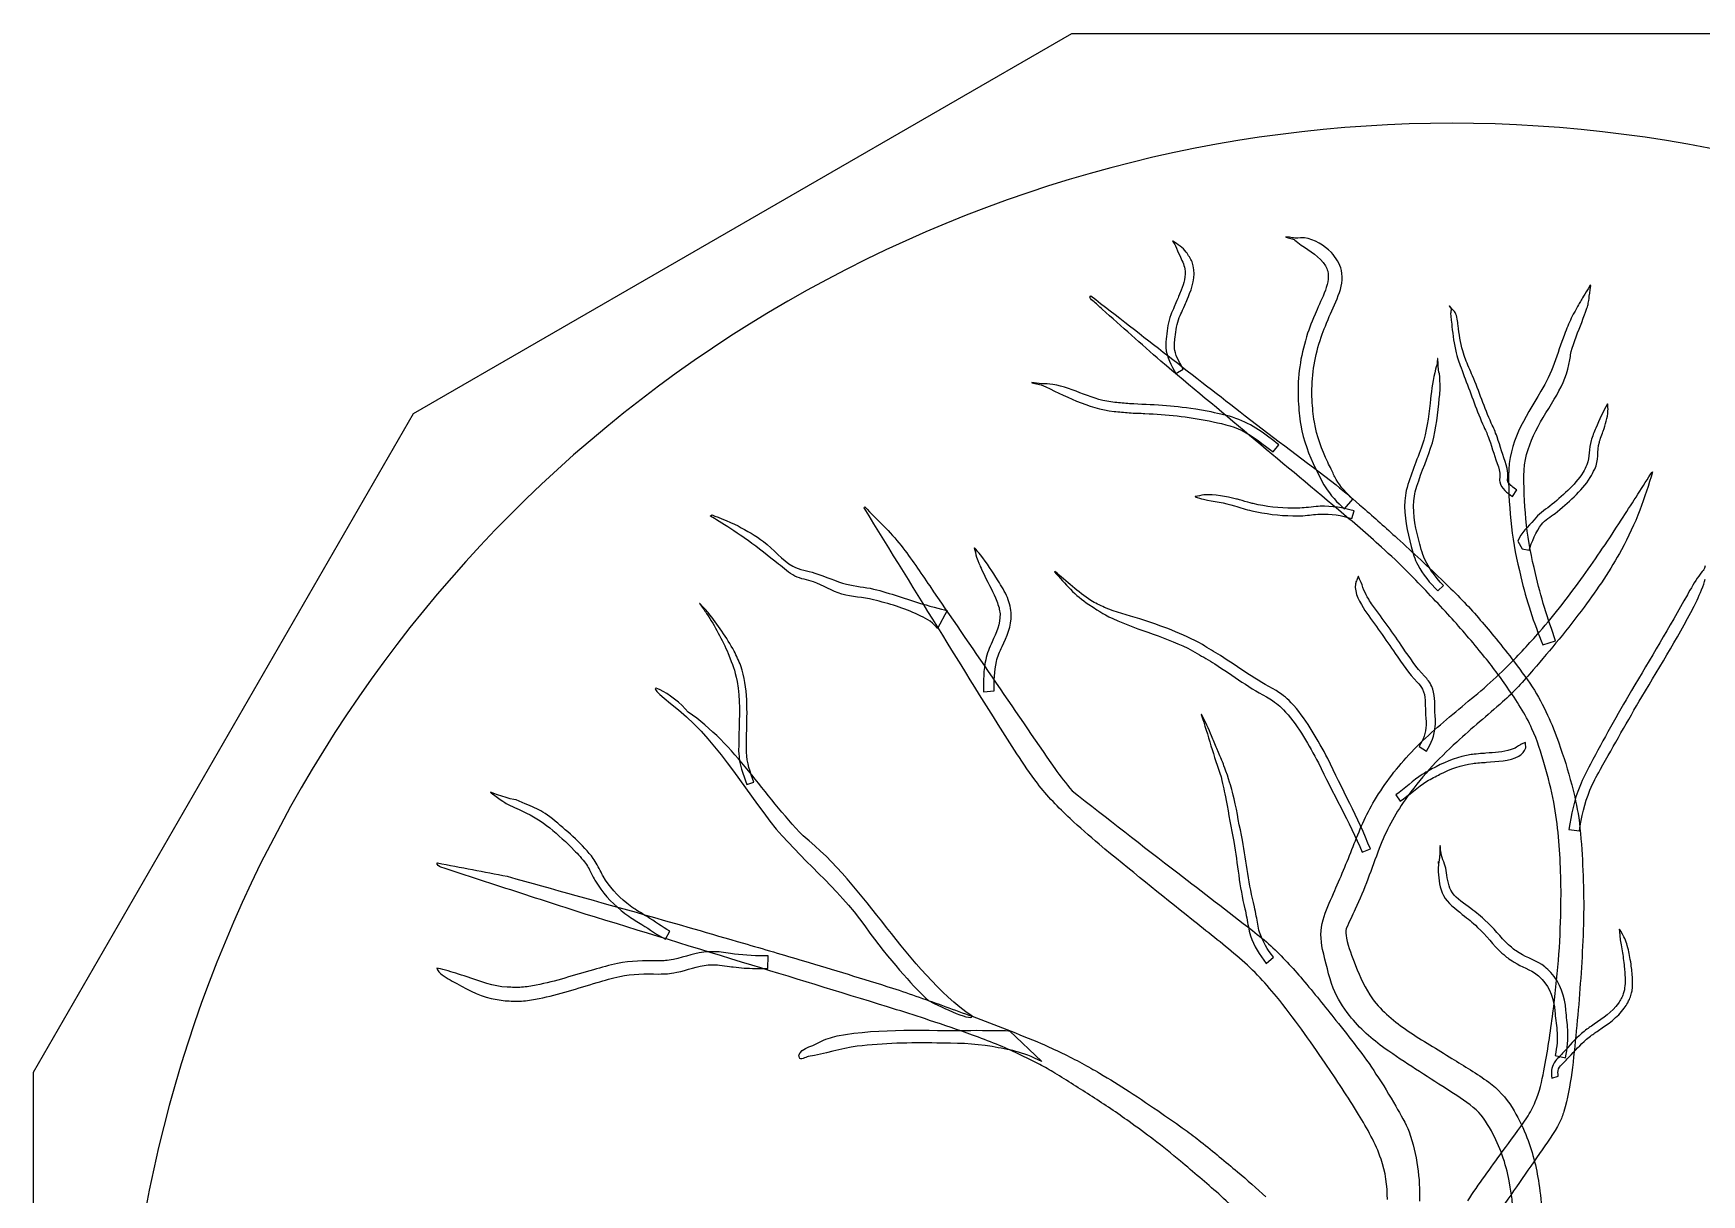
# Model space of a CAD drawing. Extents: x 5.1 to 86.3, y 5.1 to 86.3.
# Drawn here: x 5.13 to 52.84, y 53.07 to 86.27 of the extents above; entities that cross this region are included whole.
import ezdxf

# ---------------------------------------------------------------- set-up
doc = ezdxf.new("R2010")
doc.units = 0
doc.layers.add('View004', color=7, linetype='CONTINUOUS')

msp = doc.modelspace()

# ---------------------------------------------------------------- linework, layer by layer
at = {"layer": 'View004', "color": 7}
for p, q in [((16.003291, 75.39919), (34.831293, 86.270189)), ((34.831293, 86.270189), (56.571293, 86.270189)), ((5.132292, 56.571188), (16.003291, 75.39919)), ((5.132292, 34.830789), (5.132292, 56.571188))]:
    msp.add_line(p, q, dxfattribs=at)
at = {"layer": 'View004', "color": 1}
for p, q in [((37.714906, 80.330539), (37.708522, 80.324246)), ((37.708522, 80.324246), (37.708522, 80.324246)), ((40.949099, 80.454199), (40.947123, 80.445472)), ((40.947123, 80.445472), (40.947123, 80.445472)), ((35.367077, 78.767178), (35.374496, 78.765694)), ((49.666147, 79.063556), (49.650043, 79.069249)), ((49.650043, 79.069249), (49.650043, 79.069249)), ((45.626325, 78.479344), (45.618953, 78.474237)), ((45.618953, 78.474237), (45.618953, 78.474237)), ((45.296193, 76.973462), (45.287263, 76.973844)), ((45.287263, 76.973844), (45.287263, 76.973844)), ((37.797147, 76.54531), (38.005783, 76.668459)), ((38.005783, 76.668459), (38.005819, 76.668462)), ((33.682306, 76.284119), (33.680862, 76.275282)), ((33.680862, 76.275282), (33.680862, 76.275282)), ((33.680862, 76.275282), (33.953964, 76.221648)), ((33.962311, 76.253842), (33.682306, 76.284119)), ((50.151574, 75.672717), (50.142865, 75.674693)), ((50.142865, 75.674693), (50.142865, 75.674693)), ((40.585885, 74.303044), (40.746413, 74.510597)), ((40.746413, 74.510597), (40.746518, 74.510603)), ((51.432462, 73.733662), (51.432465, 73.733663)), ((38.355491, 73.028201), (38.354963, 73.019263)), ((38.354963, 73.019263), (38.354963, 73.019263)), ((47.431669, 73.027017), (47.54702, 73.214827)), ((47.54702, 73.214827), (47.547081, 73.214825)), ((28.911535, 72.728742), (28.911527, 72.728741)), ((42.624589, 72.672458), (42.864299, 72.956556)), ((42.834512, 72.400078), (42.899271, 72.614413)), ((42.864299, 72.956556), (42.864344, 72.956558)), ((42.899271, 72.614413), (42.89934, 72.614394)), ((24.491058, 72.471943), (24.54004, 72.501629)), ((24.54004, 72.501629), (24.540042, 72.501632)), ((32.045008, 71.558326), (32.037104, 71.554146)), ((47.582036, 71.751289), (47.702208, 71.535425)), ((32.037104, 71.554146), (32.037104, 71.554146)), ((47.702208, 71.535425), (47.900821, 71.49213)), ((34.341001, 70.886034), (34.329076, 70.873813)), ((34.329076, 70.873813), (34.329076, 70.873813)), ((43.020925, 70.737997), (43.01198, 70.737881)), ((43.01198, 70.737881), (43.01198, 70.737881)), ((45.287857, 70.33255), (45.450459, 70.483917)), ((45.450459, 70.483917), (45.450439, 70.483914)), ((24.189022, 69.972215), (24.18203, 69.966667)), ((24.18203, 69.966667), (24.18203, 69.966667)), ((31.261245, 69.766006), (30.983235, 69.254095)), ((48.295437, 68.786945), (48.660824, 68.900676)), ((48.660824, 68.900676), (48.660825, 68.900673)), ((32.303137, 67.44847), (32.608992, 67.474834)), ((32.608992, 67.474834), (32.608986, 67.474847)), ((38.537926, 66.800919), (38.529604, 66.797651)), ((38.529604, 66.797651), (38.529604, 66.797651)), ((44.760834, 65.881736), (44.968694, 65.74736)), ((47.79727, 65.990106), (47.789328, 65.99421)), ((47.789328, 65.99421), (47.789328, 65.99421)), ((44.968694, 65.74736), (44.968687, 65.74736)), ((25.533757, 64.791126), (25.732959, 64.862665)), ((25.732959, 64.862665), (25.732977, 64.862636)), ((44.091307, 64.501747), (44.211643, 64.320232)), ((44.211643, 64.320232), (44.21163, 64.320207)), ((49.038997, 63.511819), (49.339729, 63.464889)), ((49.339729, 63.464889), (49.33972, 63.46489)), ((45.363925, 63.05283), (45.354995, 63.052629)), ((45.354995, 63.052629), (45.354995, 63.052629)), ((16.675825, 62.556318), (16.689184, 62.551865)), ((43.131661, 62.857647), (43.362388, 62.955599)), ((43.362388, 62.955599), (43.362379, 62.955601)), ((23.206523, 60.367789), (23.329966, 60.598329)), ((23.329966, 60.598329), (23.329954, 60.598329)), ((50.486637, 60.654711), (50.481469, 60.652887)), ((50.481469, 60.652887), (50.481469, 60.652887)), ((26.134616, 59.532711), (26.139936, 59.894766)), ((26.139936, 59.894766), (26.139929, 59.894736)), ((40.387745, 59.681095), (40.596047, 59.854656)), ((40.596047, 59.854656), (40.596052, 59.854644)), ((16.666583, 59.542419), (16.68898, 59.491727)), ((31.977189, 58.167013), (31.977189, 58.167013)), ((33.048814, 57.754295), (33.967672, 56.87134)), ((48.650837, 57.049048), (48.943236, 56.981978)), ((48.943236, 56.981978), (48.943258, 56.981933)), ((48.555996, 56.401895), (48.736169, 56.45074)), ((48.736169, 56.45074), (48.736195, 56.450825))]:
    msp.add_line(p, q, dxfattribs=at)
at = {"layer": 'View004', "color": 3}
for points in [[(64.701292, 78.610206), (52.944052, 85.398252), (38.458534, 85.398252), (26.701293, 78.610206)], [(26.701293, 78.610206), (14.944052, 71.82216), (7.701293, 59.277333), (7.701293, 45.701241)]]:
    msp.add_open_spline(points, degree=3, dxfattribs=at)
at = {"layer": 'View004', "color": 1}
for points in [[(37.708522, 80.324246), (37.73624, 80.281907), (37.76879, 80.242366), (37.791669, 80.197229)], [(38.098846, 80.016718), (37.998623, 80.154071), (37.852305, 80.236611), (37.714906, 80.330539)], [(37.791669, 80.197229), (37.837998, 80.10582), (37.85123, 79.999549), (37.912469, 79.914519)], [(40.947123, 80.445472), (41.300403, 80.336336), (41.079268, 80.434219), (41.38448, 80.219111)], [(41.475886, 80.423528), (41.113753, 80.418254), (41.28926, 80.406599), (40.949099, 80.454199)], [(41.38448, 80.219111), (41.635307, 80.042331), (41.914311, 79.897286), (42.076979, 79.623714)], [(42.247432, 80.005054), (42.05066, 80.210418), (41.761513, 80.38389), (41.475886, 80.423528)], [(37.912469, 79.914519), (37.963594, 79.796972), (38.038784, 79.667627), (38.057081, 79.538794)], [(38.263588, 79.733363), (38.223939, 79.838224), (38.159904, 79.924539), (38.098846, 80.016718)], [(38.195066, 78.829923), (38.307121, 79.116141), (38.376234, 79.435482), (38.263588, 79.733363)], [(42.428239, 79.767702), (42.367971, 79.84682), (42.316241, 79.933241), (42.247432, 80.005054)], [(42.53616, 79.493796), (42.514622, 79.589536), (42.464211, 79.6764), (42.428239, 79.767702)], [(38.057081, 79.538794), (38.086941, 79.328543), (38.033087, 79.122767), (37.955097, 78.929453)], [(42.14512, 79.468158), (42.237463, 79.094993), (41.906597, 78.580599), (41.7846, 78.242736)], [(42.076979, 79.623714), (42.099695, 79.571862), (42.131524, 79.52311), (42.14512, 79.468158)], [(42.15571, 78.089527), (42.317922, 78.517045), (42.643987, 79.014528), (42.53616, 79.493796)], [(35.429807, 78.625654), (35.386631, 78.649671), (35.305592, 78.729049), (35.367077, 78.767178)], [(35.374496, 78.765694), (36.843954, 77.623459), (38.312073, 76.479496), (39.782452, 75.338449)], [(37.955097, 78.929453), (37.796524, 78.54159), (37.91864, 78.83495), (37.75512, 78.455888)], [(37.990926, 78.35328), (38.099611, 78.600078), (38.088803, 78.577364), (38.195066, 78.829923)], [(49.650043, 79.069249), (49.278736, 78.454789), (49.460234, 78.768351), (49.106229, 78.12817)], [(49.407407, 78.008211), (49.648956, 78.690191), (49.561857, 78.33862), (49.666147, 79.063556)], [(35.69896, 78.384711), (35.606494, 78.461924), (35.523048, 78.549631), (35.429807, 78.625654)], [(37.373459, 76.897598), (36.813961, 77.391804), (36.25681, 77.888653), (35.69896, 78.384711)], [(37.75512, 78.455888), (37.721604, 78.378186), (37.684067, 78.302036), (37.655511, 78.222376)], [(37.900517, 78.150178), (37.926554, 78.219558), (37.96106, 78.285459), (37.990926, 78.35328)], [(41.7846, 78.242736), (41.656466, 77.929328), (41.599621, 77.813418), (41.504241, 77.481)], [(45.618953, 78.474237), (45.636167, 78.447186), (45.665009, 78.424657), (45.670611, 78.393085)], [(45.687049, 78.39915), (45.665192, 78.424575), (45.646564, 78.452612), (45.626325, 78.479344)], [(45.670611, 78.393085), (45.678477, 78.348787), (45.656999, 78.303774), (45.657181, 78.258784)], [(45.657181, 78.258784), (45.657382, 78.208122), (45.692096, 77.92297), (45.695584, 77.892834)], [(45.791561, 78.287168), (45.766306, 78.331542), (45.720341, 78.360435), (45.687049, 78.39915)], [(45.872821, 77.913638), (45.858305, 78.02655), (45.851244, 78.182303), (45.791561, 78.287168)], [(37.655511, 78.222376), (37.584025, 78.022973), (37.552567, 77.813118), (37.530994, 77.603456)], [(37.780437, 77.58433), (37.805539, 77.776075), (37.832132, 77.967973), (37.900517, 78.150178)], [(41.891463, 77.385286), (41.980739, 77.691917), (42.035165, 77.80064), (42.15571, 78.089527)], [(45.695584, 77.892834), (45.724168, 77.638351), (45.755199, 77.38557), (45.81813, 77.136673)], [(46.003565, 77.194334), (45.936366, 77.430241), (45.902599, 77.670935), (45.872821, 77.913638)], [(49.106229, 78.12817), (49.04242, 77.972998), (48.974558, 77.819434), (48.914812, 77.662654)], [(49.109681, 77.171121), (49.175826, 77.432155), (49.313003, 77.763004), (49.407407, 78.008211)], [(37.530994, 77.603456), (37.525598, 77.529531), (37.510565, 77.36101), (37.51495, 77.284348)], [(37.51495, 77.284348), (37.530371, 77.014871), (37.677983, 76.779252), (37.797147, 76.54531)], [(37.771324, 77.204693), (37.745962, 77.325359), (37.77072, 77.464038), (37.780437, 77.58433)], [(41.504241, 77.481), (41.34426, 76.923434), (41.268736, 76.346278), (41.301505, 75.766338)], [(41.697489, 75.796456), (41.668863, 76.334364), (41.741091, 76.868826), (41.891463, 77.385286)], [(48.914812, 77.662654), (48.705742, 77.114048), (48.558577, 76.539075), (48.241153, 76.037216)], [(42.448949, 72.648163), (40.757207, 74.064743), (39.064758, 75.480504), (37.373459, 76.897598)], [(38.005819, 76.668462), (37.922448, 76.842623), (37.811691, 77.012641), (37.771324, 77.204693)], [(45.287263, 76.973844), (45.245972, 76.623222), (45.292963, 76.931536), (45.202387, 76.562148)], [(45.302501, 76.774808), (45.296497, 76.840789), (45.298245, 76.907244), (45.296193, 76.973462)], [(45.81813, 77.136673), (45.876377, 76.906314), (45.902527, 76.856359), (45.984068, 76.635025)], [(46.183376, 76.713795), (46.100552, 76.910393), (46.061739, 76.990124), (46.003565, 77.194334)], [(49.041702, 76.799749), (49.069866, 76.922404), (49.078768, 77.049129), (49.109681, 77.171121)], [(45.202387, 76.562148), (45.133006, 76.279294), (45.105689, 75.988463), (45.069952, 75.700176)], [(45.354059, 76.323188), (45.329944, 76.786506), (45.343222, 76.326319), (45.302501, 76.774808)], [(45.984068, 76.635025), (46.013541, 76.55502), (46.042672, 76.474888), (46.071972, 76.394819)], [(46.071972, 76.394819), (46.250941, 75.938603), (46.406866, 75.473521), (46.60658, 75.025643)], [(46.282407, 76.481083), (46.2494, 76.558653), (46.216104, 76.636105), (46.183376, 76.713795)], [(46.821433, 75.123701), (46.623016, 75.568974), (46.473943, 76.033088), (46.282407, 76.481083)], [(48.622567, 75.808938), (48.810851, 76.121735), (48.95983, 76.443189), (49.041702, 76.799749)], [(33.953964, 76.221648), (34.623898, 75.907993), (35.286919, 75.549165), (36.033851, 75.462421)], [(34.28096, 76.231077), (34.175823, 76.247978), (34.068527, 76.246255), (33.962311, 76.253842)], [(36.057848, 75.720206), (35.432974, 75.764332), (34.892029, 76.132844), (34.28096, 76.231077)], [(45.316956, 75.674181), (45.324738, 75.74211), (45.333646, 75.809923), (45.340326, 75.877972)], [(45.340326, 75.877972), (45.359668, 76.075098), (45.364517, 76.122273), (45.354059, 76.323188)], [(48.241153, 76.037216), (47.759727, 75.224501), (47.323294, 74.614583), (47.312414, 73.616357)], [(36.033851, 75.462421), (36.17771, 75.448991), (36.321282, 75.432036), (36.465425, 75.422118)], [(36.477563, 75.681606), (36.337433, 75.691729), (36.197754, 75.70734), (36.057848, 75.720206)], [(36.465425, 75.422118), (36.616417, 75.411729), (36.767869, 75.409585), (36.919003, 75.401529)], [(37.417936, 75.632206), (37.105157, 75.658593), (36.790638, 75.658996), (36.477563, 75.681606)], [(36.919003, 75.401529), (37.533552, 75.368789), (38.146844, 75.314938), (38.750752, 75.191163)], [(38.370906, 75.521336), (37.980338, 75.582835), (37.736603, 75.605326), (37.417936, 75.632206)], [(38.806969, 75.445693), (38.661616, 75.47091), (38.516637, 75.498391), (38.370906, 75.521336)], [(39.518635, 75.2635), (39.256994, 75.355343), (39.08062, 75.385138), (38.806969, 75.445693)], [(41.301505, 75.766338), (41.321881, 75.501377), (41.328554, 75.328868), (41.374511, 75.067415)], [(41.762689, 75.151226), (41.722295, 75.387649), (41.715546, 75.556242), (41.697489, 75.796456)], [(45.069952, 75.700176), (45.027058, 75.292455), (44.979612, 74.885044), (44.839891, 74.496522)], [(45.087142, 74.414153), (45.228727, 74.82124), (45.272175, 75.248614), (45.316956, 75.674181)], [(47.750217, 73.620204), (47.76449, 74.494532), (48.191385, 75.095702), (48.622567, 75.808938)], [(50.142865, 75.674693), (50.020321, 75.44939), (49.905856, 75.220489), (49.809899, 74.982344)], [(50.022178, 74.900853), (50.082894, 75.089451), (50.148639, 75.277308), (50.158262, 75.477291)], [(50.158262, 75.477291), (50.161378, 75.542392), (50.153778, 75.607574), (50.151574, 75.672717)], [(38.750752, 75.191163), (39.068864, 75.121311), (39.398867, 75.060053), (39.693077, 74.912239)], [(40.746518, 74.510603), (40.356698, 74.806003), (39.985591, 75.099584), (39.518635, 75.2635)], [(39.693077, 74.912239), (40.015423, 74.75029), (40.29513, 74.512367), (40.585885, 74.303044)], [(39.782452, 75.338449), (40.648218, 74.677657), (41.516746, 74.020493), (42.381993, 73.35902)], [(41.374511, 75.067415), (41.450846, 74.633172), (41.604228, 74.220392), (41.796058, 73.824711)], [(42.14354, 74.005879), (41.971701, 74.371641), (41.830949, 74.751685), (41.762689, 75.151226)], [(46.60658, 75.025643), (46.678727, 74.867951), (46.703299, 74.822798), (46.762415, 74.659094)], [(46.986965, 74.732274), (46.926233, 74.902802), (46.89612, 74.959728), (46.821433, 75.123701)], [(49.809899, 74.982344), (49.765051, 74.872265), (49.708945, 74.743764), (49.676926, 74.628743)], [(49.91097, 74.581531), (49.924505, 74.633424), (50.007231, 74.859318), (50.022178, 74.900853)], [(44.839891, 74.496522), (44.697587, 74.062342), (44.503798, 73.646413), (44.390568, 73.20301)], [(46.762415, 74.659094), (46.855429, 74.40152), (46.923089, 74.135064), (47.023261, 73.879849)], [(47.250344, 73.930547), (47.152571, 74.194307), (47.081281, 74.467441), (46.986965, 74.732274)], [(49.676926, 74.628743), (49.612805, 74.398399), (49.638615, 74.155414), (49.553664, 73.929682)], [(49.779377, 73.810241), (49.898509, 74.053635), (49.844859, 74.327942), (49.91097, 74.581531)], [(42.244281, 73.80772), (42.212042, 73.87444), (42.17712, 73.939826), (42.14354, 74.005879)], [(44.644859, 73.165026), (44.765471, 73.590508), (44.945475, 73.995383), (45.087142, 74.414153)], [(41.796058, 73.824711), (41.888144, 73.652732), (41.969092, 73.468534), (42.072372, 73.302944)], [(42.384448, 73.514453), (42.325639, 73.613928), (42.294583, 73.70363), (42.244281, 73.80772)], [(42.864344, 72.956558), (42.677282, 73.118094), (42.510554, 73.301148), (42.384448, 73.514453)], [(47.023261, 73.879849), (47.059908, 73.722929), (47.059483, 73.76188), (47.063465, 73.606859)], [(47.063465, 73.606859), (47.064909, 73.554799), (47.053813, 73.501756), (47.063666, 73.450631)], [(47.294204, 73.597607), (47.297852, 73.763277), (47.287668, 73.757176), (47.250344, 73.930547)], [(47.295648, 73.450093), (47.269983, 73.496726), (47.29314, 73.550737), (47.294204, 73.597607)], [(47.312414, 73.616357), (47.323054, 72.643397), (47.413418, 71.677719), (47.669913, 70.735337)], [(48.088433, 70.823964), (47.842611, 71.738642), (47.75641, 72.67648), (47.750217, 73.620204)], [(49.445471, 73.723315), (49.202499, 73.337856), (48.841516, 73.040222), (48.495639, 72.751938)], [(48.646647, 72.547107), (49.014414, 72.849348), (49.393129, 73.166085), (49.652164, 73.571868)], [(49.553664, 73.929682), (49.517602, 73.860895), (49.486891, 73.78902), (49.445471, 73.723315)], [(49.652164, 73.571868), (49.700622, 73.647785), (49.736973, 73.730783), (49.779377, 73.810241)], [(50.53595, 72.352598), (50.820819, 72.790687), (51.100627, 73.232011), (51.381497, 73.672657)], [(51.432465, 73.733663), (51.323916, 73.363364), (51.202388, 72.99679), (51.068532, 72.634894)], [(51.381497, 73.672657), (51.398825, 73.686588), (51.407869, 73.739499), (51.432462, 73.733662)], [(38.354963, 73.019263), (38.43411, 72.996334), (38.512295, 72.969787), (38.592403, 72.950483)], [(38.60341, 73.071551), (38.519857, 73.064027), (38.438141, 73.042603), (38.355491, 73.028201)], [(39.538564, 72.956127), (39.235191, 73.030037), (38.91833, 73.100237), (38.60341, 73.071551)], [(42.072372, 73.302944), (42.221407, 73.063999), (42.411602, 72.855852), (42.624589, 72.672458)], [(42.381993, 73.35902), (42.642097, 73.149027), (42.896374, 72.931804), (43.148796, 72.712625)], [(44.390568, 73.20301), (44.376629, 73.104857), (44.355973, 73.007425), (44.34873, 72.908552)], [(44.604093, 72.906384), (44.611161, 72.993377), (44.63127, 73.078812), (44.644859, 73.165026)], [(47.063666, 73.450631), (47.102639, 73.249497), (47.276595, 73.135321), (47.431669, 73.027017)], [(47.547081, 73.214825), (47.452055, 73.287967), (47.354933, 73.342379), (47.295648, 73.450093)], [(28.889267, 72.700538), (28.891547, 72.71076), (28.892231, 72.743174), (28.911535, 72.728742)], [(31.134685, 69.063173), (30.385677, 70.275297), (29.637413, 71.487881), (28.889267, 72.700538)], [(28.911527, 72.728741), (29.264682, 72.371184), (29.627624, 72.020976), (29.943355, 71.629028)], [(38.592403, 72.950483), (38.886833, 72.879537), (39.192771, 72.856219), (39.481871, 72.76128)], [(39.481871, 72.76128), (39.639178, 72.71343), (39.811313, 72.658479), (39.971126, 72.620903)], [(40.012675, 72.82577), (39.981637, 72.833066), (39.574213, 72.946254), (39.538564, 72.956127)], [(39.971126, 72.620903), (40.357412, 72.530075), (40.753807, 72.486426), (41.150009, 72.475048)], [(41.145211, 72.692768), (40.764525, 72.697556), (40.383554, 72.738147), (40.012675, 72.82577)], [(41.411014, 72.700064), (41.322554, 72.694516), (41.233812, 72.6952), (41.145211, 72.692768)], [(41.928277, 72.74954), (41.797332, 72.744752), (41.543299, 72.708393), (41.411014, 72.700064)], [(41.433073, 72.479912), (41.627627, 72.490863), (41.732211, 72.519234), (41.926002, 72.526545)], [(41.926002, 72.526545), (42.235486, 72.538257), (42.537912, 72.487109), (42.834512, 72.400078)], [(42.89934, 72.614394), (42.582387, 72.707282), (42.259041, 72.761599), (41.928277, 72.74954)], [(43.683759, 71.581514), (43.279782, 71.945768), (42.865264, 72.298139), (42.448949, 72.648163)], [(43.148796, 72.712625), (43.47905, 72.423027), (43.808865, 72.132884), (44.131422, 71.834697)], [(44.34873, 72.908552), (44.316149, 72.463391), (44.422435, 72.024716), (44.531673, 71.597127)], [(44.775208, 71.66473), (44.673925, 72.068872), (44.569999, 72.485887), (44.604093, 72.906384)], [(48.495639, 72.751938), (48.336226, 72.634421), (48.163841, 72.526236), (48.043841, 72.364708)], [(48.256641, 72.229977), (48.358764, 72.361333), (48.514903, 72.450003), (48.646647, 72.547107)], [(51.068532, 72.634894), (50.920648, 72.247392), (50.73944, 71.873321), (50.544317, 71.507627)], [(25.569835, 71.770104), (25.220037, 72.018458), (24.491058, 72.471943), (24.491058, 72.471943)], [(24.540042, 72.501632), (24.540042, 72.501632), (25.042651, 72.308674), (25.281431, 72.185558)], [(25.281431, 72.185558), (25.534479, 72.055087), (25.778881, 71.906059), (26.009976, 71.739774)], [(41.150009, 72.475048), (41.244365, 72.476644), (41.338852, 72.474639), (41.433073, 72.479912)], [(48.043841, 72.364708), (47.884651, 72.150433), (47.658563, 72.003048), (47.582036, 71.751289)], [(47.900821, 71.49213), (47.972094, 71.720846), (48.107084, 72.037604), (48.256641, 72.229977)], [(49.454584, 70.757116), (49.82973, 71.278828), (50.187916, 71.812483), (50.53595, 72.352598)], [(26.43968, 71.097779), (26.147582, 71.319078), (25.868643, 71.557953), (25.569835, 71.770104)], [(26.009976, 71.739774), (26.307157, 71.525937), (26.529582, 71.2085), (26.851214, 71.033584)], [(29.943355, 71.629028), (30.235661, 71.256745), (30.493782, 70.859373), (30.762417, 70.470063)], [(32.217276, 71.363288), (32.15985, 71.428298), (32.102431, 71.493314), (32.045008, 71.558326)], [(44.445797, 70.856331), (44.197947, 71.104431), (43.941179, 71.343448), (43.683759, 71.581514)], [(44.131422, 71.834697), (44.583163, 71.423442), (45.031049, 71.007867), (45.469877, 70.582829)], [(44.531673, 71.597127), (44.58121, 71.41915), (44.630067, 71.240793), (44.717629, 71.076535)], [(44.862676, 71.3666), (44.836585, 71.436627), (44.79458, 71.594743), (44.775208, 71.66473)], [(26.908096, 70.749962), (26.734457, 70.837545), (26.594692, 70.980339), (26.43968, 71.097779)], [(32.037104, 71.554146), (32.058749, 71.469027), (32.080386, 71.383907), (32.102031, 71.298787)], [(32.102031, 71.298787), (32.22477, 70.986968), (32.189953, 71.059222), (32.33696, 70.752346)], [(32.718062, 70.621229), (32.55691, 70.885682), (32.403583, 71.115834), (32.217276, 71.363288)], [(45.450439, 70.483914), (45.212344, 70.74619), (44.987653, 71.031209), (44.862676, 71.3666)], [(50.544317, 71.507627), (50.2314, 70.932163), (49.862017, 70.389752), (49.472925, 69.863547)], [(26.851214, 71.033584), (27.043622, 70.928946), (27.271291, 70.909194), (27.479345, 70.840759)], [(27.437067, 70.588871), (27.263974, 70.652217), (27.072665, 70.666954), (26.908096, 70.749962)], [(27.479345, 70.840759), (27.784225, 70.740474), (28.077493, 70.603674), (28.387807, 70.521733)], [(32.33696, 70.752346), (32.450925, 70.514448), (32.584378, 70.282485), (32.681971, 70.036998)], [(32.985268, 70.136622), (32.914725, 70.308831), (32.814381, 70.463169), (32.718062, 70.621229)], [(34.329076, 70.873813), (34.629703, 70.535287), (34.927691, 70.195494), (35.308999, 69.942979)], [(35.37088, 70.051956), (35.005035, 70.300903), (34.678169, 70.600834), (34.341001, 70.886034)], [(42.97227, 70.640063), (42.960483, 70.603332), (42.942554, 70.568038), (42.936915, 70.529881)], [(43.01198, 70.737881), (42.998749, 70.705277), (42.985502, 70.672665), (42.97227, 70.640063)], [(43.063128, 70.644471), (43.049053, 70.675646), (43.034993, 70.706822), (43.020925, 70.737997)], [(43.180334, 70.355193), (43.14032, 70.453379), (43.111235, 70.549776), (43.063128, 70.644471)], [(45.577669, 69.664859), (45.206036, 70.06733), (44.829015, 70.46489), (44.445797, 70.856331)], [(44.717629, 71.076535), (44.865467, 70.799204), (45.066452, 70.553865), (45.287857, 70.33255)], [(47.669913, 70.735337), (47.812192, 70.065858), (48.038787, 69.421236), (48.295437, 68.786945)], [(48.660825, 68.900673), (48.441179, 69.53323), (48.226758, 70.168318), (48.088433, 70.823964)], [(48.200804, 69.157571), (48.645032, 69.669445), (49.059281, 70.206775), (49.454584, 70.757116)], [(52.754063, 70.755589), (52.643948, 70.602821), (52.519188, 70.376168), (52.427715, 70.21803)], [(52.709151, 70.069216), (52.778569, 70.231157), (52.900687, 70.487659), (52.936888, 70.669625)], [(52.93916, 71.046992), (52.849787, 70.812006), (52.944556, 71.019914), (52.754063, 70.755589)], [(28.250139, 70.239344), (27.967635, 70.324314), (27.714105, 70.487492), (27.437067, 70.588871)], [(29.155302, 70.076186), (28.858452, 70.152826), (28.54373, 70.151038), (28.250139, 70.239344)], [(28.387807, 70.521733), (28.640051, 70.455126), (28.904436, 70.443961), (29.158028, 70.382679)], [(29.158028, 70.382679), (29.633923, 70.267678), (30.092557, 70.090038), (30.563104, 69.954805)], [(30.762417, 70.470063), (31.955304, 68.729948), (33.145093, 66.987661), (34.338251, 65.247762)], [(33.063075, 69.894256), (33.037136, 69.975044), (33.017429, 70.058105), (32.985268, 70.136622)], [(42.936915, 70.529881), (42.898482, 70.269812), (43.077707, 69.976222), (43.208118, 69.76924)], [(43.315317, 70.089112), (43.249402, 70.194902), (43.22525, 70.244971), (43.180334, 70.355193)], [(45.469877, 70.582829), (45.644265, 70.412654), (45.818208, 70.241914), (45.989276, 70.068408)], [(52.427715, 70.21803), (51.910762, 69.295177), (51.373683, 68.383969), (50.827802, 67.477966)], [(24.18203, 69.966667), (24.249487, 69.871579), (24.320405, 69.778852), (24.384404, 69.681402)], [(24.424733, 69.709175), (24.349736, 69.799931), (24.267593, 69.884535), (24.189022, 69.972215)], [(24.384404, 69.681402), (24.622326, 69.319116), (24.830393, 68.936156), (25.002796, 68.53856)], [(25.171862, 68.608055), (24.949596, 68.992235), (24.707868, 69.366543), (24.424733, 69.709175)], [(30.43703, 69.641482), (30.035199, 69.846579), (29.592125, 69.963409), (29.155302, 70.076186)], [(30.563104, 69.954805), (30.794798, 69.888214), (31.261245, 69.766006), (31.261245, 69.766006)], [(32.773354, 69.67524), (32.784875, 69.392422), (32.659321, 69.120299), (32.544873, 68.86989)], [(32.681971, 70.036998), (32.706269, 69.975886), (32.724091, 69.912391), (32.745143, 69.850088)], [(32.745143, 69.850088), (32.754551, 69.791804), (32.770952, 69.734228), (32.773354, 69.67524)], [(32.834269, 68.737219), (32.968252, 69.019669), (33.099467, 69.329259), (33.093239, 69.648745)], [(33.093239, 69.648745), (33.091643, 69.731182), (33.07313, 69.812419), (33.063075, 69.894256)], [(35.308999, 69.942979), (35.6919, 69.697304), (35.712965, 69.663412), (36.145655, 69.474354)], [(35.75967, 69.859317), (35.626366, 69.915428), (35.500476, 69.987743), (35.37088, 70.051956)], [(36.766826, 69.529559), (36.405507, 69.644393), (36.106883, 69.713157), (35.75967, 69.859317)], [(43.208118, 69.76924), (43.491931, 69.354554), (43.80016, 68.956726), (44.075381, 68.535882)], [(43.4273, 69.922824), (43.389969, 69.978251), (43.350655, 70.032393), (43.315317, 70.089112)], [(44.299248, 68.694962), (44.024256, 69.115417), (43.720062, 69.515038), (43.4273, 69.922824)], [(46.533242, 68.559105), (46.224956, 68.936364), (45.906807, 69.305633), (45.577669, 69.664859)], [(45.989276, 70.068408), (46.307042, 69.739669), (46.601175, 69.389191), (46.894945, 69.039142)], [(49.472925, 69.863547), (49.015823, 69.244045), (48.520162, 68.654207), (48.018026, 68.071011)], [(51.126385, 67.302461), (51.672411, 68.215267), (52.234133, 69.116647), (52.709151, 70.069216)], [(30.983235, 69.254095), (30.778248, 69.50816), (30.635842, 69.540007), (30.43703, 69.641482)], [(36.145655, 69.474354), (36.893657, 69.147524), (37.70135, 68.960057), (38.410197, 68.542472)], [(38.561382, 68.792788), (37.993127, 69.108736), (37.384471, 69.333259), (36.766826, 69.529559)], [(33.256171, 65.671503), (32.532261, 66.791497), (31.836648, 67.929389), (31.134685, 69.063173)], [(32.544873, 68.86989), (32.470248, 68.705204), (32.40151, 68.540902), (32.363602, 68.362868)], [(32.669945, 68.312319), (32.704054, 68.46196), (32.770103, 68.599089), (32.834269, 68.737219)], [(39.073254, 68.480481), (38.904826, 68.588099), (38.732007, 68.688685), (38.561382, 68.792788)], [(44.911879, 67.895183), (44.675964, 68.136369), (44.494384, 68.421558), (44.299248, 68.694962)], [(46.894945, 69.039142), (47.069439, 68.824528), (47.241742, 68.608184), (47.409755, 68.388449)], [(47.301426, 68.192923), (47.611952, 68.504207), (47.909578, 68.828249), (48.200804, 69.157571)], [(25.002796, 68.53856), (25.139333, 68.176066), (25.181305, 68.112022), (25.254455, 67.73518)], [(25.359432, 68.185987), (25.308368, 68.331228), (25.234385, 68.467365), (25.171862, 68.608055)], [(32.363602, 68.362868), (32.29958, 68.062181), (32.296251, 67.754428), (32.303137, 67.44847)], [(32.608986, 67.474847), (32.605794, 67.754887), (32.60739, 68.037689), (32.669945, 68.312319)], [(38.410197, 68.542472), (38.577719, 68.442327), (38.747826, 68.346385), (38.912762, 68.242038)], [(38.912762, 68.242038), (39.439076, 67.909064), (39.934953, 67.526986), (40.492947, 67.245204)], [(40.669592, 67.486585), (40.105535, 67.766024), (39.601614, 68.142883), (39.073254, 68.480481)], [(44.075381, 68.535882), (44.274063, 68.255053), (44.461965, 67.964687), (44.702194, 67.716479)], [(47.277416, 67.574256), (47.044298, 67.913505), (46.79549, 68.241852), (46.533242, 68.559105)], [(47.409755, 68.388449), (47.609837, 68.124997), (47.810077, 67.861237), (47.993749, 67.585974)], [(23.853421, 66.866714), (23.477495, 67.368975), (22.274929, 67.97638), (23.34965, 67.114038)], [(25.52858, 66.230433), (25.53938, 66.884369), (25.580526, 67.557154), (25.359432, 68.185987)], [(45.116775, 67.600217), (45.057168, 67.73597), (45.004608, 67.78362), (44.911879, 67.895183)], [(45.893418, 66.947986), (46.374912, 67.348777), (46.86295, 67.744212), (47.301426, 68.192923)], [(48.018026, 68.071011), (47.741414, 67.752801), (47.462979, 67.433808), (47.143095, 67.157733)], [(25.254455, 67.73518), (25.350726, 67.239223), (25.318242, 66.736674), (25.307344, 66.23535)], [(41.174329, 67.051531), (40.969212, 67.282008), (40.903472, 67.313736), (40.669592, 67.486585)], [(44.702194, 67.716479), (44.75778, 67.653376), (44.819519, 67.592835), (44.856464, 67.515459)], [(44.856464, 67.515459), (44.949576, 67.320456), (44.930716, 67.092993), (44.93726, 66.883912)], [(45.209068, 66.894384), (45.204432, 67.130675), (45.21416, 67.378422), (45.116775, 67.600217)], [(47.9843, 66.385567), (47.798915, 66.809526), (47.536664, 67.193071), (47.277416, 67.574256)], [(47.993749, 67.585974), (48.159317, 67.329028), (48.303065, 67.058474), (48.431007, 66.78101)], [(50.827802, 67.477966), (50.422098, 66.786301), (50.030989, 66.086514), (49.655184, 65.378101)], [(49.941285, 65.22877), (50.332502, 65.922274), (50.722272, 66.616356), (51.126385, 67.302461)], [(23.34965, 67.114038), (24.628302, 66.15035), (25.397654, 64.741576), (26.37633, 63.513355)], [(27.141325, 63.322201), (26.02549, 64.485939), (25.201402, 65.94035), (23.853421, 66.866714)], [(38.529604, 66.797651), (38.718571, 66.202578), (38.888118, 65.60136), (39.09349, 65.011366)], [(38.823235, 66.186196), (38.74855, 66.361961), (38.621932, 66.62418), (38.537926, 66.800919)], [(40.492947, 67.245204), (40.697025, 67.097541), (40.760176, 67.066558), (40.939626, 66.866109)], [(40.939626, 66.866109), (41.325541, 66.435039), (41.600104, 65.916707), (41.879111, 65.414616)], [(42.147715, 65.538446), (41.857218, 66.06075), (41.574561, 66.601819), (41.174329, 67.051531)], [(44.535168, 65.717797), (44.954548, 66.163185), (45.42293, 66.558289), (45.893418, 66.947986)], [(44.93726, 66.883912), (44.942884, 66.758684), (44.961534, 66.61944), (44.957149, 66.494885)], [(45.220711, 66.459852), (45.233221, 66.601979), (45.213643, 66.751942), (45.209068, 66.894384)], [(47.143095, 67.157733), (46.709778, 66.771977), (46.262455, 66.40205), (45.835229, 66.009391)], [(44.957149, 66.494885), (44.949329, 66.273325), (44.871431, 66.072134), (44.760834, 65.881736)], [(44.968687, 65.74736), (45.10495, 65.965931), (45.198045, 66.202171), (45.220711, 66.459852)], [(48.344731, 65.356663), (48.241473, 65.705101), (48.138482, 66.055508), (47.9843, 66.385567)], [(48.431007, 66.78101), (48.550693, 66.521528), (48.653632, 66.254785), (48.748086, 65.985192)], [(25.307344, 66.23535), (25.3059, 66.168797), (25.296346, 65.777146), (25.300276, 65.693539)], [(25.520456, 65.715705), (25.516884, 65.809002), (25.526916, 66.159108), (25.52858, 66.230433)], [(38.969314, 65.81931), (38.918439, 65.940713), (38.874712, 66.065047), (38.823235, 66.186196)], [(45.835229, 66.009391), (45.287343, 65.51215), (44.778036, 64.967495), (44.356544, 64.357982)], [(47.600664, 65.900291), (47.513915, 65.846065), (47.488968, 65.823663), (47.385418, 65.790921)], [(47.789328, 65.99421), (47.654186, 65.934208), (47.716756, 65.966143), (47.600664, 65.900291)], [(47.737116, 65.706475), (47.827185, 65.890349), (47.809544, 65.795328), (47.79727, 65.990106)], [(48.748086, 65.985192), (48.890307, 65.592169), (49.015354, 65.192924), (49.122133, 64.788842)], [(25.300276, 65.693539), (25.315134, 65.378792), (25.426518, 65.083708), (25.533757, 64.791126)], [(25.732977, 64.862636), (25.638275, 65.140632), (25.531833, 65.4189), (25.520456, 65.715705)], [(33.844184, 64.82889), (33.635562, 65.100632), (33.443487, 65.384786), (33.256171, 65.671503)], [(39.274029, 65.060745), (39.023144, 65.749815), (39.257362, 65.131972), (38.969314, 65.81931)], [(41.879111, 65.414616), (42.276715, 64.552536), (42.765933, 63.735118), (43.131661, 62.857647)], [(43.362379, 62.955601), (43.008702, 63.840197), (42.545894, 64.674261), (42.147715, 65.538446)], [(43.485118, 64.340537), (43.783351, 64.836267), (44.136917, 65.298257), (44.535168, 65.717797)], [(46.241007, 65.648862), (45.889748, 65.595115), (45.556187, 65.465043), (45.242011, 65.30223)], [(45.353993, 65.087376), (45.648891, 65.236233), (45.961753, 65.349068), (46.289624, 65.396341)], [(46.667639, 65.688929), (46.56611, 65.680653), (46.337581, 65.663637), (46.241007, 65.648862)], [(46.289624, 65.396341), (46.403917, 65.412818), (46.571423, 65.422036), (46.686986, 65.429864)], [(47.385418, 65.790921), (47.154353, 65.717863), (46.90655, 65.71212), (46.667639, 65.688929)], [(46.686986, 65.429864), (46.98138, 65.464323), (47.344529, 65.456616), (47.608587, 65.608695)], [(47.608587, 65.608695), (47.655236, 65.635561), (47.694273, 65.67388), (47.737116, 65.706475)], [(48.60834, 64.288135), (48.540624, 64.648909), (48.444914, 65.003751), (48.344731, 65.356663)], [(49.655184, 65.378101), (49.530398, 65.131529), (49.453835, 64.993297), (49.350529, 64.740089)], [(34.338251, 65.247762), (34.49769, 65.03272), (34.664938, 64.823707), (34.832699, 64.615147)], [(39.09349, 65.011366), (39.163479, 64.708792), (39.183258, 64.63815), (39.239316, 64.340743)], [(39.467872, 64.384209), (39.393521, 64.705347), (39.376246, 64.736981), (39.274029, 65.060745)], [(44.847933, 65.081391), (44.581205, 64.908135), (44.35831, 64.675037), (44.091307, 64.501747)], [(44.21163, 64.320207), (44.483368, 64.489123), (44.709897, 64.721383), (44.982158, 64.889212)], [(45.242011, 65.30223), (45.098017, 65.225755), (44.983383, 65.169374), (44.847933, 65.081391)], [(44.982158, 64.889212), (45.090712, 64.95613), (45.243417, 65.030851), (45.353993, 65.087376)], [(49.642318, 64.631443), (49.752713, 64.894418), (49.803124, 64.972342), (49.941285, 65.22877)], [(18.934356, 64.355812), (18.816577, 64.350416), (18.205565, 64.573071), (18.205565, 64.573071)], [(18.205565, 64.573071), (18.205565, 64.573071), (18.58405, 64.287993), (18.653074, 64.25094)], [(34.775854, 63.822389), (34.445169, 64.138263), (34.119824, 64.462801), (33.844184, 64.82889)], [(34.832699, 64.615147), (35.83833, 63.830177), (36.842857, 63.043774), (37.854473, 62.266512)], [(49.350529, 64.740089), (49.189709, 64.345909), (49.103001, 63.931382), (49.038997, 63.511819)], [(49.122133, 64.788842), (49.200775, 64.477373), (49.271594, 64.163394), (49.319674, 63.845639)], [(49.33972, 63.46489), (49.406478, 63.863061), (49.485421, 64.257689), (49.642318, 64.631443)], [(18.653074, 64.25094), (18.784379, 64.180458), (19.002343, 64.088917), (19.134427, 64.025111)], [(20.057209, 63.745076), (19.612899, 64.117613), (19.45447, 64.118873), (18.934356, 64.355812)], [(19.134427, 64.025111), (19.404018, 63.894877), (19.666586, 63.749804), (19.897018, 63.556401)], [(39.239316, 64.340743), (39.313424, 63.947559), (39.372298, 63.5517), (39.461732, 63.161397)], [(39.70959, 63.201101), (39.615971, 63.59265), (39.558635, 63.992161), (39.467872, 64.384209)], [(42.868895, 63.018756), (43.049299, 63.470191), (43.228211, 63.925805), (43.485118, 64.340537)], [(44.356544, 64.357982), (44.057831, 63.925477), (43.804284, 63.460726), (43.618466, 62.968537)], [(48.802748, 62.299486), (48.784334, 62.965717), (48.729842, 63.632279), (48.60834, 64.288135)], [(19.897018, 63.556401), (20.140039, 63.349598), (20.377769, 63.140006), (20.59986, 62.910414)], [(21.142729, 62.67969), (20.857983, 63.074459), (20.427204, 63.431579), (20.057209, 63.745076)], [(26.37633, 63.513355), (27.254131, 62.51196), (28.302301, 61.665917), (29.04646, 60.546078)], [(35.606656, 63.085067), (35.323678, 63.323886), (35.047067, 63.570341), (34.775854, 63.822389)], [(49.319674, 63.845639), (49.376598, 63.445006), (49.403844, 63.04089), (49.426904, 62.637121)], [(31.977189, 58.167013), (30.049982, 59.520333), (28.984386, 61.874765), (27.141325, 63.322201)], [(38.260577, 60.935912), (37.372818, 61.648421), (36.48332, 62.358905), (35.606656, 63.085067)], [(39.461732, 63.161397), (39.561767, 62.520993), (39.620115, 61.873502), (39.774473, 61.242501)], [(40.047613, 61.299408), (39.888329, 61.924592), (39.813938, 62.5657), (39.70959, 63.201101)], [(42.30695, 61.677395), (42.499706, 62.122198), (42.696469, 62.565546), (42.868895, 63.018756)], [(45.347775, 62.824655), (45.286055, 62.138868), (45.327019, 62.991872), (45.301141, 62.300202)], [(45.354995, 63.052629), (45.352639, 62.976637), (45.354593, 62.900377), (45.347775, 62.824655)], [(45.383533, 62.82751), (45.368272, 62.901337), (45.370461, 62.977724), (45.363925, 63.05283)], [(16.787152, 62.4346), (16.73491, 62.45398), (16.667542, 62.490703), (16.675825, 62.556318)], [(16.689184, 62.551865), (17.354185, 62.424209), (18.019184, 62.296553), (18.684184, 62.168897)], [(20.59986, 62.910414), (20.695116, 62.811944), (20.83848, 62.656338), (20.922188, 62.540807)], [(20.922188, 62.540807), (20.958646, 62.490488), (20.988453, 62.435673), (21.021588, 62.383103)], [(21.254362, 62.502256), (21.217153, 62.561399), (21.183606, 62.623016), (21.142729, 62.67969)], [(21.424213, 62.173055), (21.399582, 62.215318), (21.276098, 62.459542), (21.254362, 62.502256)], [(43.618466, 62.968537), (43.394513, 62.38595), (43.198208, 61.791618), (42.92974, 61.227162)], [(45.528693, 62.333897), (45.507124, 62.50572), (45.418244, 62.659553), (45.383533, 62.82751)], [(49.426904, 62.637121), (49.446474, 62.232949), (49.459348, 61.828402), (49.464182, 61.423796)], [(18.645426, 61.825544), (18.02584, 62.028073), (17.406536, 62.231453), (16.787152, 62.4346)], [(18.684184, 62.168897), (19.992694, 61.803195), (21.301521, 61.438616), (22.609831, 61.072212)], [(21.021588, 62.383103), (21.049085, 62.329691), (21.177476, 62.078722), (21.204773, 62.03244)], [(21.204773, 62.03244), (21.395432, 61.709205), (21.649573, 61.429709), (21.938727, 61.191797)], [(22.098032, 61.402477), (21.832809, 61.620092), (21.597501, 61.875779), (21.424213, 62.173055)], [(37.854473, 62.266512), (38.565735, 61.715706), (39.283416, 61.173145), (39.98984, 60.616125)], [(45.301141, 62.300202), (45.326054, 62.071285), (45.339445, 61.827486), (45.453216, 61.620214)], [(45.66209, 61.773154), (45.586827, 61.912128), (45.557884, 62.18044), (45.528693, 62.333897)], [(48.810409, 61.227399), (48.817781, 61.584758), (48.816261, 61.942281), (48.802748, 62.299486)], [(20.908788, 61.091253), (20.154015, 61.335035), (19.398817, 61.577508), (18.645426, 61.825544)], [(42.011762, 60.926206), (42.086409, 61.185257), (42.203753, 61.429051), (42.30695, 61.677395)], [(45.453216, 61.620214), (45.576794, 61.395079), (45.798627, 61.242491), (45.989634, 61.081779)], [(46.159909, 61.302766), (45.982075, 61.43954), (45.772812, 61.568693), (45.66209, 61.773154)], [(25.67625, 59.62772), (24.087117, 60.115631), (22.497817, 60.603007), (20.908788, 61.091253)], [(21.938727, 61.191797), (22.01098, 61.136241), (22.081193, 61.077916), (22.155489, 61.025122)], [(22.30042, 61.252192), (22.231192, 61.299821), (22.165493, 61.352381), (22.098032, 61.402477)], [(22.679131, 61.017415), (22.578143, 61.081148), (22.398042, 61.185026), (22.30042, 61.252192)], [(22.609831, 61.072212), (23.551381, 60.801711), (24.493072, 60.531697), (25.433603, 60.257671)], [(39.774473, 61.242501), (39.792409, 61.157244), (39.811759, 61.07227), (39.828304, 60.986727)], [(40.102364, 61.034137), (40.085575, 61.122849), (40.065861, 61.210985), (40.047613, 61.299408)], [(42.92974, 61.227162), (42.845036, 61.044648), (42.75923, 60.862644), (42.674652, 60.680069)], [(45.989634, 61.081779), (46.184677, 60.927551), (46.251346, 60.882474), (46.430968, 60.709849)], [(46.641179, 60.917679), (46.450409, 61.092212), (46.365668, 61.148167), (46.159909, 61.302766)], [(48.742777, 59.761241), (48.783292, 60.248978), (48.798416, 60.738273), (48.810409, 61.227399)], [(49.464182, 61.423796), (49.46461, 61.004916), (49.453245, 60.58608), (49.431411, 60.167775)], [(22.155489, 61.025122), (22.295933, 60.92532), (22.387452, 60.880541), (22.531012, 60.790324)], [(22.531012, 60.790324), (22.755859, 60.649025), (22.972613, 60.494493), (23.206523, 60.367789)], [(23.329954, 60.598329), (23.10819, 60.730468), (22.89733, 60.879711), (22.679131, 61.017415)], [(39.540965, 59.899987), (39.121205, 60.253864), (38.687265, 60.590488), (38.260577, 60.935912)], [(39.828304, 60.986727), (39.865703, 60.793307), (39.876283, 60.659615), (39.938475, 60.469995)], [(39.98984, 60.616125), (40.167048, 60.472316), (40.351885, 60.337514), (40.517654, 60.180197)], [(40.195349, 60.571989), (40.145858, 60.730877), (40.133173, 60.871368), (40.102364, 61.034137)], [(41.999108, 60.079119), (41.936598, 60.356915), (41.927736, 60.651814), (42.011762, 60.926206)], [(42.674652, 60.680069), (42.650172, 60.590419), (42.666946, 60.495506), (42.678528, 60.405094)], [(46.430968, 60.709849), (46.673052, 60.477195), (46.879396, 60.210618), (47.119817, 59.976409)], [(47.312726, 60.208409), (47.083161, 60.439576), (46.881984, 60.697363), (46.641179, 60.917679)], [(50.481469, 60.652887), (50.485953, 60.608913), (50.490984, 60.565), (50.494883, 60.520974)], [(50.641856, 60.3883), (50.619899, 60.438536), (50.520697, 60.59872), (50.486637, 60.654711)], [(25.433603, 60.257671), (26.006983, 60.091826), (26.579885, 59.924304), (27.151968, 59.754044)], [(29.04646, 60.546078), (29.767036, 59.603728), (30.338891, 58.972376), (30.725215, 58.61797)], [(39.938475, 60.469995), (40.034094, 60.178436), (40.195735, 59.918387), (40.387745, 59.681095)], [(40.596052, 59.854644), (40.423086, 60.070553), (40.278066, 60.306434), (40.195349, 60.571989)], [(40.517654, 60.180197), (40.840526, 59.879559), (41.140385, 59.554973), (41.426404, 59.219277)], [(42.678528, 60.405094), (42.72504, 60.132501), (42.844648, 59.880671), (42.939878, 59.623091)], [(47.619061, 59.977288), (47.477351, 60.062494), (47.440006, 60.102142), (47.312726, 60.208409)], [(49.431411, 60.167775), (49.39015, 59.360957), (49.330607, 58.55503), (49.250549, 57.751116)], [(50.494883, 60.520974), (50.499823, 60.465023), (50.500507, 60.408627), (50.508115, 60.352969)], [(50.508115, 60.352969), (50.517121, 60.286963), (50.533423, 60.222145), (50.544656, 60.156479)], [(50.544656, 60.156479), (50.571294, 60.00075), (50.590666, 59.858482), (50.613177, 59.70196)], [(50.709397, 60.18994), (50.689911, 60.257017), (50.669824, 60.324297), (50.641856, 60.3883)], [(50.808219, 59.724031), (50.774072, 59.914308), (50.763037, 60.005264), (50.709397, 60.18994)], [(21.838972, 59.677087), (21.591364, 59.627793), (21.388765, 59.564746), (21.145397, 59.495642)], [(22.984835, 59.748261), (22.600897, 59.762055), (22.216886, 59.752289), (21.838972, 59.677087)], [(23.437022, 59.792797), (23.231671, 59.751027), (23.194139, 59.757586), (22.984835, 59.748261)], [(24.428232, 60.013387), (24.08529, 60.002169), (23.768859, 59.86029), (23.437022, 59.792797)], [(23.529559, 59.425496), (23.831659, 59.486303), (24.119107, 59.613356), (24.428901, 59.637227)], [(24.692803, 60.011563), (24.604771, 60.016883), (24.516421, 60.012779), (24.428232, 60.013387)], [(24.428901, 59.637227), (24.502218, 59.638063), (24.575643, 59.643763), (24.648861, 59.639811)], [(24.648861, 59.639811), (24.750406, 59.634339), (25.046711, 59.588214), (25.140396, 59.577536)], [(25.177339, 59.947411), (25.054978, 59.962535), (24.816713, 60.004047), (24.692803, 60.011563)], [(26.139929, 59.894736), (25.81819, 59.892912), (25.496704, 59.907929), (25.177339, 59.947411)], [(27.151968, 59.754044), (28.002414, 59.497678), (28.851936, 59.238201), (29.699653, 58.972955)], [(40.680165, 58.732112), (40.33594, 59.154029), (39.957145, 59.548448), (39.540965, 59.899987)], [(42.30434, 58.970299), (42.164652, 59.328328), (42.088788, 59.706563), (41.999108, 60.079119)], [(47.119817, 59.976409), (47.288581, 59.836642), (47.290817, 59.823857), (47.47667, 59.712278)], [(47.47667, 59.712278), (47.691011, 59.58359), (47.932063, 59.503761), (48.133048, 59.352414)], [(48.348818, 59.582897), (48.129897, 59.757763), (47.856323, 59.834623), (47.619061, 59.977288)], [(48.584178, 58.258042), (48.646472, 58.758043), (48.699079, 59.259277), (48.742777, 59.761241)], [(50.613177, 59.70196), (50.630209, 59.517828), (50.63844, 59.459971), (50.644497, 59.278809)], [(50.856677, 59.283508), (50.845581, 59.468219), (50.832858, 59.53772), (50.808219, 59.724031)], [(17.211023, 59.395612), (17.030481, 59.4479), (16.777279, 59.532684), (16.666583, 59.542419)], [(16.68898, 59.491727), (16.777902, 59.350875), (16.97161, 59.262776), (17.105896, 59.175399)], [(17.105896, 59.175399), (17.46264, 58.97977), (17.833976, 58.765457), (18.22036, 58.677603)], [(17.532835, 59.295917), (17.426271, 59.331349), (17.318891, 59.364371), (17.211023, 59.395612)], [(18.680092, 58.997099), (18.278355, 59.020651), (17.909038, 59.170824), (17.532835, 59.295917)], [(21.145397, 59.495642), (20.600506, 59.351903), (20.06697, 59.161031), (19.511778, 59.057686)], [(21.250943, 59.130954), (21.474103, 59.196884), (21.671923, 59.260546), (21.899081, 59.308418)], [(21.899081, 59.308418), (22.262535, 59.385013), (22.631497, 59.388248), (23.00115, 59.374196)], [(23.00115, 59.374196), (23.249651, 59.384874), (23.286942, 59.376628), (23.529559, 59.425496)], [(25.140396, 59.577536), (25.384903, 59.549682), (25.534491, 59.540509), (25.785107, 59.534535)], [(29.813795, 58.354946), (28.435682, 58.782673), (27.055504, 59.203697), (25.67625, 59.62772)], [(25.785107, 59.534535), (25.901578, 59.531723), (26.018112, 59.533319), (26.134616, 59.532711)], [(41.426404, 59.219277), (41.751485, 58.835802), (42.063849, 58.441753), (42.379155, 58.050256)], [(42.939878, 59.623091), (43.07091, 59.292183), (43.215019, 58.962451), (43.421316, 58.670648)], [(48.133048, 59.352414), (48.180168, 59.30841), (48.231018, 59.268083), (48.274415, 59.220402)], [(48.274415, 59.220402), (48.505454, 58.966532), (48.612391, 58.64986), (48.637377, 58.311803)], [(48.526336, 59.416463), (48.471784, 59.476487), (48.407991, 59.52742), (48.348818, 59.582897)], [(48.955555, 58.337954), (48.92761, 58.737293), (48.799052, 59.11641), (48.526336, 59.416463)], [(50.644497, 59.278809), (50.649817, 59.120823), (50.645713, 58.960564), (50.596457, 58.808499)], [(50.844935, 58.898611), (50.869437, 59.038904), (50.865219, 59.141352), (50.856677, 59.283508)], [(18.22036, 58.677603), (18.371907, 58.643145), (18.527332, 58.628804), (18.680819, 58.604408)], [(19.08973, 58.995883), (18.953543, 58.985973), (18.816637, 58.996719), (18.680092, 58.997099)], [(19.511778, 59.057686), (19.371995, 59.031664), (19.231539, 59.006196), (19.08973, 58.995883)], [(19.147519, 58.607372), (19.299217, 58.619137), (19.449387, 58.647097), (19.598851, 58.675574)], [(19.598851, 58.675574), (20.160947, 58.782676), (20.701573, 58.975713), (21.250943, 59.130954)], [(29.699653, 58.972955), (29.955516, 58.892719), (30.208143, 58.802825), (30.46046, 58.712181)], [(30.46046, 58.712181), (30.966731, 58.532399), (31.472348, 58.350741), (31.977192, 58.167012)], [(42.069478, 56.829089), (41.626852, 57.477967), (41.172909, 58.120047), (40.680165, 58.732112)], [(42.766817, 58.185405), (42.573747, 58.421182), (42.419527, 58.688413), (42.30434, 58.970299)], [(50.596457, 58.808499), (50.581295, 58.761789), (50.558244, 58.718026), (50.539138, 58.67279)], [(50.725682, 58.553863), (50.792957, 58.705842), (50.816007, 58.732988), (50.844935, 58.898611)], [(18.680819, 58.604408), (18.836385, 58.605396), (18.992414, 58.595356), (19.147519, 58.607372)], [(30.759575, 58.05124), (30.444718, 58.153742), (30.130835, 58.259304), (29.813795, 58.354946)], [(30.725215, 58.61797), (30.916953, 58.522683), (31.953949, 57.999832), (31.977189, 58.167013)], [(43.421316, 58.670648), (43.699113, 58.301445), (44.059137, 58.002524), (44.440869, 57.746066)], [(48.326145, 56.610271), (48.429589, 57.156603), (48.512709, 57.706668), (48.584178, 58.258042)], [(48.637377, 58.311803), (48.653527, 58.131509), (48.684657, 57.952589), (48.699674, 57.772445)], [(49.006505, 57.782843), (48.995645, 57.967975), (48.969379, 58.152891), (48.955555, 58.337954)], [(50.454842, 58.539353), (50.273766, 58.291425), (50.016763, 58.115636), (49.766059, 57.945674)], [(49.890957, 57.765051), (50.158044, 57.945049), (50.429516, 58.13494), (50.62437, 58.396413)], [(50.539138, 58.67279), (50.511041, 58.628307), (50.48587, 58.58184), (50.454842, 58.539353)], [(50.62437, 58.396413), (50.661664, 58.446451), (50.691912, 58.50138), (50.725682, 58.553863)], [(28.120357, 57.604445), (29.372279, 57.846356), (30.667338, 57.743733), (31.94225, 57.764525)], [(31.990647, 57.631069), (31.583464, 57.78027), (31.170449, 57.912714), (30.759575, 58.05124)], [(31.94225, 57.764525), (32.311071, 57.770529), (33.048814, 57.754295), (33.048814, 57.754295)], [(31.977192, 58.167012), (32.636445, 57.914209), (33.297119, 57.664557), (33.948012, 57.390693)], [(42.379155, 58.050256), (42.775866, 57.550748), (43.179588, 57.054642), (43.523828, 56.516597)], [(43.785337, 57.241206), (43.407514, 57.51077), (43.058233, 57.823226), (42.766817, 58.185405)], [(44.440869, 57.746066), (44.85005, 57.470907), (45.276765, 57.223293), (45.695078, 56.962524)], [(48.699674, 57.772445), (48.719905, 57.529808), (48.697166, 57.287668), (48.650837, 57.049048)], [(48.943258, 56.981933), (49.000319, 57.245432), (49.022278, 57.513854), (49.006505, 57.782843)], [(49.476183, 57.734193), (49.282538, 57.577471), (49.113459, 57.395346), (48.949466, 57.208457)], [(49.250549, 57.751116), (49.213339, 57.35268), (49.173152, 56.954424), (49.122892, 56.557417)], [(49.766059, 57.945674), (49.638554, 57.857171), (49.596073, 57.831224), (49.476183, 57.734193)], [(49.616882, 57.567664), (49.728341, 57.656302), (49.772746, 57.683753), (49.890957, 57.765051)], [(27.035278, 56.979524), (26.942175, 57.20245), (27.396175, 57.307639), (27.608247, 57.423352)], [(28.690357, 57.309054), (28.217669, 57.24985), (27.761574, 57.094344), (27.292075, 57.013663)], [(27.608247, 57.423352), (27.767188, 57.510075), (27.942583, 57.570094), (28.120357, 57.604445)], [(30.965383, 57.402425), (30.206452, 57.411165), (29.443453, 57.403413), (28.690357, 57.309054)], [(32.5442, 57.30116), (32.02524, 57.394871), (31.492701, 57.396351), (30.965383, 57.402425)], [(32.676229, 57.365513), (32.449176, 57.457727), (32.220107, 57.545046), (31.990647, 57.631069)], [(33.967672, 56.87134), (33.387598, 57.169051), (33.031961, 57.213083), (32.5442, 57.30116)], [(33.30945, 57.083912), (33.101274, 57.184172), (32.890926, 57.279982), (32.676229, 57.365513)], [(33.948012, 57.390693), (34.149529, 57.301867), (34.349066, 57.208574), (34.548285, 57.114749)], [(49.102648, 57.064753), (49.264344, 57.242315), (49.42851, 57.417863), (49.616882, 57.567664)], [(27.292075, 57.013663), (27.20697, 56.999041), (27.068556, 56.89984), (27.035278, 56.979524)], [(33.907215, 56.789263), (33.709208, 56.890006), (33.511079, 56.99054), (33.30945, 57.083912)], [(34.340586, 56.544972), (34.199149, 56.63159), (34.053543, 56.71129), (33.907215, 56.789263)], [(34.548285, 57.114749), (34.739643, 57.022483), (34.927943, 56.923985), (35.11588, 56.825)], [(35.11588, 56.825), (35.28533, 56.732702), (35.453324, 56.637673), (35.620528, 56.541403)], [(43.026983, 55.36284), (42.718826, 55.858697), (42.398509, 56.346852), (42.069478, 56.829089)], [(45.541332, 56.088723), (44.953064, 56.468328), (44.359942, 56.841006), (43.785337, 57.241206)], [(45.695078, 56.962524), (46.051758, 56.744822), (46.408594, 56.52623), (46.748937, 56.283461)], [(48.617716, 56.834208), (48.530657, 56.691673), (48.526475, 56.561361), (48.555996, 56.401895)], [(48.829855, 57.078335), (48.771617, 57.015719), (48.663229, 56.908726), (48.617716, 56.834208)], [(48.747617, 56.664366), (48.769011, 56.720963), (48.83503, 56.786604), (48.873432, 56.827257)], [(48.949466, 57.208457), (48.909596, 57.165083), (48.86998, 57.121474), (48.829855, 57.078335)], [(48.873432, 56.827257), (48.948983, 56.907238), (49.026508, 56.985328), (49.102648, 57.064753)], [(35.405611, 55.87224), (35.051497, 56.097888), (34.697467, 56.323734), (34.340586, 56.544972)], [(35.620528, 56.541403), (35.904949, 56.369324), (36.190001, 56.198127), (36.467622, 56.015162)], [(43.523828, 56.516597), (43.722545, 56.214799), (43.913561, 55.907958), (44.093178, 55.594391)], [(48.080263, 55.725254), (48.200122, 56.008248), (48.268276, 56.309422), (48.326145, 56.610271)], [(48.736195, 56.450825), (48.730267, 56.533859), (48.717271, 56.584105), (48.747617, 56.664366)], [(49.122892, 56.557417), (49.066644, 56.183109), (49.012427, 55.806092), (48.895076, 55.444978)], [(36.465993, 55.156778), (36.119722, 55.405724), (35.763246, 55.640058), (35.405611, 55.87224)], [(36.467622, 56.015162), (36.78141, 55.813027), (37.090121, 55.603131), (37.396805, 55.390415)], [(46.307137, 55.563082), (46.071478, 55.765205), (45.799353, 55.917844), (45.541332, 56.088723)], [(46.748937, 56.283461), (47.01501, 56.087745), (47.24164, 55.840086), (47.415348, 55.559271)], [(37.396805, 55.390415), (37.62075, 55.233205), (37.84715, 55.079447), (38.069425, 54.919891)], [(43.667546, 54.086269), (43.513868, 54.539076), (43.270762, 54.953898), (43.026983, 55.36284)], [(44.093178, 55.594391), (44.226063, 55.354272), (44.375796, 55.121361), (44.469973, 54.862143)], [(46.822444, 54.893447), (46.687393, 55.141581), (46.525943, 55.380903), (46.307137, 55.563082)], [(47.415348, 55.559271), (47.568264, 55.314565), (47.69737, 55.054943), (47.806388, 54.787901)], [(47.837308, 55.266554), (47.930918, 55.412371), (48.01648, 55.563802), (48.080263, 55.725254)], [(48.895076, 55.444978), (48.860078, 55.338657), (48.824297, 55.231735), (48.775397, 55.130908)], [(37.16295, 54.641997), (36.933845, 54.817903), (36.701209, 54.98914), (36.465993, 55.156778)], [(38.069425, 54.919891), (38.221831, 54.81055), (38.372592, 54.698889), (38.51784, 54.580137)], [(44.469973, 54.862143), (44.587278, 54.538653), (44.664895, 54.201508), (44.714521, 53.861273)], [(47.331962, 53.460325), (47.235341, 53.959786), (47.072157, 54.448998), (46.822444, 54.893447)], [(47.135706, 54.290894), (47.372397, 54.614062), (47.60894, 54.93743), (47.837308, 55.266554)], [(48.775397, 55.130908), (48.615288, 54.815527), (48.397795, 54.535065), (48.20004, 54.243251)], [(37.935044, 54.024131), (37.679704, 54.232588), (37.426213, 54.443525), (37.16295, 54.641997)], [(38.51784, 54.580137), (38.87225, 54.299909), (39.217793, 54.008729), (39.564665, 53.719295)], [(47.806388, 54.787901), (47.991246, 54.336937), (48.113412, 53.86161), (48.18074, 53.379221)], [(39.02652, 53.08742), (38.668602, 53.406481), (38.299858, 53.713054), (37.935044, 54.024131)], [(43.848518, 52.925077), (43.85133, 53.31847), (43.797082, 53.713961), (43.667546, 54.086269)], [(46.146606, 52.891554), (46.462344, 53.367715), (46.800243, 53.828578), (47.135706, 54.290894)], [(48.20004, 54.243251), (47.7612, 53.609232), (47.31993, 52.976858), (46.885588, 52.339752)], [(39.564665, 53.719295), (39.841057, 53.486906), (40.111585, 53.247627), (40.376217, 53.00193)], [(44.714521, 53.861273), (44.762028, 53.53609), (44.776111, 53.20715), (44.771832, 52.878811)], [(47.471071, 52.052244), (47.458356, 52.524001), (47.425775, 52.997024), (47.331962, 53.460325)], [(39.583366, 52.55459), (39.405281, 52.739896), (39.215153, 52.913049), (39.02652, 53.08742)], [(48.18074, 53.379221), (48.268273, 52.802736), (48.294879, 52.219207), (48.314538, 51.637112)]]:
    msp.add_open_spline(points, degree=3, dxfattribs=at)

doc.saveas('drawing.dxf')
